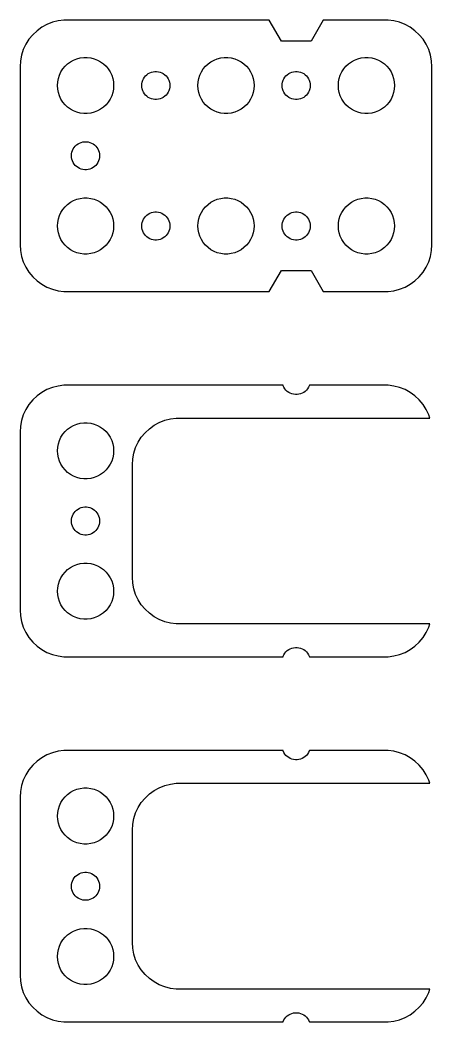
# Model space of a CAD drawing. Header units: metres. Extents: x -22 to 22, y -14 to 92.
import ezdxf

# ---------------------------------------------------------------- set-up
doc = ezdxf.new("R2010")
doc.units = ezdxf.units.M

msp = doc.modelspace()

# ---------------------------------------------------------------- linework, layer by layer
for p, q in [((-19.1289, 92.0241), (-19.6791, 91.7216)), ((-18.5451, 92.2553), (-19.1289, 92.0241)), ((-17.9369, 92.4114), (-18.5451, 92.2553)), ((-17.3139, 92.4901), (-17.9369, 92.4114)), ((4.62086, 92.4901), (-17.3139, 92.4901)), ((5.91325, 90.2517), (4.62086, 92.4901)), ((10.3791, 92.4901), (9.08675, 90.2517)), ((17.3139, 92.4901), (10.3791, 92.4901)), ((17.9369, 92.4114), (17.3139, 92.4901)), ((18.5451, 92.2553), (17.9369, 92.4114)), ((19.1289, 92.0241), (18.5451, 92.2553)), ((19.6791, 91.7216), (19.1289, 92.0241)), ((-20.1871, 91.3526), (-20.6448, 90.9227)), ((-19.6791, 91.7216), (-20.1871, 91.3526)), ((20.1871, 91.3526), (19.6791, 91.7216)), ((20.6448, 90.9227), (20.1871, 91.3526)), ((-21.3815, 89.9088), (-21.6489, 89.3406)), ((-21.0451, 90.4389), (-21.3815, 89.9088)), ((-20.6448, 90.9227), (-21.0451, 90.4389)), ((9.08675, 90.2517), (5.91325, 90.2517)), ((21.0451, 90.4389), (20.6448, 90.9227)), ((21.3815, 89.9088), (21.0451, 90.4389)), ((21.6489, 89.3406), (21.3815, 89.9088)), ((-21.6489, 89.3406), (-21.8429, 88.7434)), ((21.8429, 88.7434), (21.6489, 89.3406)), ((-21.9606, 88.1267), (-22, 87.5)), ((-21.8429, 88.7434), (-21.9606, 88.1267)), ((-17.1869, 87.5536), (-16.9123, 87.8115)), ((-16.9123, 87.8115), (-16.6075, 88.033)), ((-16.6075, 88.033), (-16.2773, 88.2145)), ((-16.2773, 88.2145), (-15.927, 88.3532)), ((-15.927, 88.3532), (-15.5621, 88.4469)), ((-15.5621, 88.4469), (-15.1884, 88.4941)), ((-15.1884, 88.4941), (-14.8116, 88.4941)), ((-14.8116, 88.4941), (-14.4379, 88.4469)), ((-14.4379, 88.4469), (-14.0729, 88.3532)), ((-14.0729, 88.3532), (-13.7227, 88.2145)), ((-13.7227, 88.2145), (-13.3925, 88.033)), ((-13.3925, 88.033), (-13.0877, 87.8115)), ((-13.0877, 87.8115), (-12.8131, 87.5536)), ((-2.1869, 87.5536), (-1.91226, 87.8115)), ((-1.91226, 87.8115), (-1.60747, 88.033)), ((-1.60747, 88.033), (-1.27733, 88.2145)), ((-1.27733, 88.2145), (-0.92705, 88.3532)), ((-0.92705, 88.3532), (-0.56213, 88.4469)), ((-0.56213, 88.4469), (-0.18837, 88.4941)), ((-0.18837, 88.4941), (0.18837, 88.4941)), ((0.18837, 88.4941), (0.56213, 88.4469)), ((0.56213, 88.4469), (0.92705, 88.3532)), ((0.92705, 88.3532), (1.27733, 88.2145)), ((1.27733, 88.2145), (1.60747, 88.033)), ((1.60747, 88.033), (1.91226, 87.8115)), ((1.91226, 87.8115), (2.1869, 87.5536)), ((12.8131, 87.5536), (13.0877, 87.8115)), ((13.0877, 87.8115), (13.3925, 88.033)), ((13.3925, 88.033), (13.7227, 88.2145)), ((13.7227, 88.2145), (14.0729, 88.3532)), ((14.0729, 88.3532), (14.4379, 88.4469)), ((14.4379, 88.4469), (14.8116, 88.4941)), ((14.8116, 88.4941), (15.1884, 88.4941)), ((15.1884, 88.4941), (15.5621, 88.4469)), ((15.5621, 88.4469), (15.927, 88.3532)), ((15.927, 88.3532), (16.2773, 88.2145)), ((16.2773, 88.2145), (16.6075, 88.033)), ((16.6075, 88.033), (16.9123, 87.8115)), ((16.9123, 87.8115), (17.1869, 87.5536)), ((21.9606, 88.1267), (21.8429, 88.7434)), ((22, 87.5), (21.9606, 88.1267)), ((-22, 87.5), (-22, 68.5)), ((-17.7893, 86.6044), (-17.6289, 86.9453)), ((-17.6289, 86.9453), (-17.427, 87.2634)), ((-17.427, 87.2634), (-17.1869, 87.5536)), ((-12.8131, 87.5536), (-12.5729, 87.2634)), ((-12.5729, 87.2634), (-12.3711, 86.9453)), ((-12.3711, 86.9453), (-12.2107, 86.6044)), ((-8.59344, 86.5268), (-8.45613, 86.6558)), ((-8.45613, 86.6558), (-8.30373, 86.7665)), ((-8.30373, 86.7665), (-8.13866, 86.8572)), ((-8.13866, 86.8572), (-7.96352, 86.9266)), ((-7.96352, 86.9266), (-7.78107, 86.9734)), ((-7.78107, 86.9734), (-7.59418, 86.997)), ((-7.59418, 86.997), (-7.40581, 86.997)), ((-7.40581, 86.997), (-7.21892, 86.9734)), ((-7.21892, 86.9734), (-7.03647, 86.9266)), ((-7.03647, 86.9266), (-6.86133, 86.8572)), ((-6.86133, 86.8572), (-6.69626, 86.7665)), ((-6.69626, 86.7665), (-6.54385, 86.6558)), ((-6.54385, 86.6558), (-6.40654, 86.5268)), ((-2.78932, 86.6044), (-2.62891, 86.9453)), ((-2.62891, 86.9453), (-2.42705, 87.2634)), ((-2.42705, 87.2634), (-2.1869, 87.5536)), ((2.1869, 87.5536), (2.42705, 87.2634)), ((2.42705, 87.2634), (2.62891, 86.9453)), ((2.62891, 86.9453), (2.78932, 86.6044)), ((6.40654, 86.5268), (6.54385, 86.6558)), ((6.54385, 86.6558), (6.69626, 86.7665)), ((6.69626, 86.7665), (6.86133, 86.8572)), ((6.86133, 86.8572), (7.03647, 86.9266)), ((7.03647, 86.9266), (7.21892, 86.9734)), ((7.21892, 86.9734), (7.40581, 86.997)), ((7.40581, 86.997), (7.59418, 86.997)), ((7.59418, 86.997), (7.78107, 86.9734)), ((7.78107, 86.9734), (7.96352, 86.9266)), ((7.96352, 86.9266), (8.13866, 86.8572)), ((8.13866, 86.8572), (8.30373, 86.7665)), ((8.30373, 86.7665), (8.45613, 86.6558)), ((8.45613, 86.6558), (8.59344, 86.5268)), ((12.2107, 86.6044), (12.3711, 86.9453)), ((12.3711, 86.9453), (12.5729, 87.2634)), ((12.5729, 87.2634), (12.8131, 87.5536)), ((17.1869, 87.5536), (17.427, 87.2634)), ((17.427, 87.2634), (17.6289, 86.9453)), ((17.6289, 86.9453), (17.7893, 86.6044)), ((22, 68.5), (22, 87.5)), ((-18, 85.5), (-17.9763, 85.876)), ((-17.9763, 85.876), (-17.9057, 86.2461)), ((-17.9057, 86.2461), (-17.7893, 86.6044)), ((-12.2107, 86.6044), (-12.0942, 86.2461)), ((-12.0942, 86.2461), (-12.0237, 85.876)), ((-12.0237, 85.876), (-12, 85.5)), ((-9, 85.5), (-8.98816, 85.688)), ((-8.98816, 85.688), (-8.95287, 85.873)), ((-8.95287, 85.873), (-8.89465, 86.0522)), ((-8.89465, 86.0522), (-8.81445, 86.2226)), ((-8.81445, 86.2226), (-8.71352, 86.3817)), ((-8.71352, 86.3817), (-8.59344, 86.5268)), ((-6.40654, 86.5268), (-6.28647, 86.3817)), ((-6.28647, 86.3817), (-6.18553, 86.2226)), ((-6.18553, 86.2226), (-6.10533, 86.0522)), ((-6.10533, 86.0522), (-6.04712, 85.873)), ((-6.04712, 85.873), (-6.01183, 85.688)), ((-6.01183, 85.688), (-6, 85.5)), ((-3, 85.5), (-2.97633, 85.876)), ((-2.97633, 85.876), (-2.90575, 86.2461)), ((-2.90575, 86.2461), (-2.78932, 86.6044)), ((2.78932, 86.6044), (2.90575, 86.2461)), ((2.90575, 86.2461), (2.97633, 85.876)), ((2.97633, 85.876), (3, 85.5)), ((6, 85.5), (6.01183, 85.688)), ((6.01183, 85.688), (6.04712, 85.873)), ((6.04712, 85.873), (6.10533, 86.0522)), ((6.10533, 86.0522), (6.18553, 86.2226)), ((6.18553, 86.2226), (6.28647, 86.3817)), ((6.28647, 86.3817), (6.40654, 86.5268)), ((8.59344, 86.5268), (8.71352, 86.3817)), ((8.71352, 86.3817), (8.81445, 86.2226)), ((8.81445, 86.2226), (8.89465, 86.0522)), ((8.89465, 86.0522), (8.95287, 85.873)), ((8.95287, 85.873), (8.98816, 85.688)), ((8.98816, 85.688), (9, 85.5)), ((12, 85.5), (12.0237, 85.876)), ((12.0237, 85.876), (12.0942, 86.2461)), ((12.0942, 86.2461), (12.2107, 86.6044)), ((17.7893, 86.6044), (17.9057, 86.2461)), ((17.9057, 86.2461), (17.9763, 85.876)), ((17.9763, 85.876), (18, 85.5)), ((-17.9763, 85.124), (-18, 85.5)), ((-17.9057, 84.7539), (-17.9763, 85.124)), ((-17.7893, 84.3956), (-17.9057, 84.7539)), ((-12.0942, 84.7539), (-12.2107, 84.3956)), ((-12.0237, 85.124), (-12.0942, 84.7539)), ((-12, 85.5), (-12.0237, 85.124)), ((-8.98816, 85.312), (-9, 85.5)), ((-8.95287, 85.127), (-8.98816, 85.312)), ((-8.89465, 84.9478), (-8.95287, 85.127)), ((-8.81445, 84.7774), (-8.89465, 84.9478)), ((-8.71352, 84.6183), (-8.81445, 84.7774)), ((-8.59344, 84.4732), (-8.71352, 84.6183)), ((-6.28647, 84.6183), (-6.40654, 84.4732)), ((-6.18553, 84.7774), (-6.28647, 84.6183)), ((-6.10533, 84.9478), (-6.18553, 84.7774)), ((-6.04712, 85.127), (-6.10533, 84.9478)), ((-6.01183, 85.312), (-6.04712, 85.127)), ((-6, 85.5), (-6.01183, 85.312)), ((-2.97633, 85.124), (-3, 85.5)), ((-2.90575, 84.7539), (-2.97633, 85.124)), ((-2.78932, 84.3956), (-2.90575, 84.7539)), ((2.90575, 84.7539), (2.78932, 84.3956)), ((2.97633, 85.124), (2.90575, 84.7539)), ((3, 85.5), (2.97633, 85.124)), ((6.01183, 85.312), (6, 85.5)), ((6.04712, 85.127), (6.01183, 85.312)), ((6.10533, 84.9478), (6.04712, 85.127)), ((6.18553, 84.7774), (6.10533, 84.9478)), ((6.28647, 84.6183), (6.18553, 84.7774)), ((6.40654, 84.4732), (6.28647, 84.6183)), ((8.71352, 84.6183), (8.59344, 84.4732)), ((8.81445, 84.7774), (8.71352, 84.6183)), ((8.89465, 84.9478), (8.81445, 84.7774)), ((8.95287, 85.127), (8.89465, 84.9478)), ((8.98816, 85.312), (8.95287, 85.127)), ((9, 85.5), (8.98816, 85.312)), ((12.0237, 85.124), (12, 85.5)), ((12.0942, 84.7539), (12.0237, 85.124)), ((12.2107, 84.3956), (12.0942, 84.7539)), ((17.9057, 84.7539), (17.7893, 84.3956)), ((17.9763, 85.124), (17.9057, 84.7539)), ((18, 85.5), (17.9763, 85.124)), ((-17.6289, 84.0547), (-17.7893, 84.3956)), ((-17.427, 83.7366), (-17.6289, 84.0547)), ((-17.1869, 83.4464), (-17.427, 83.7366)), ((-16.9123, 83.1884), (-17.1869, 83.4464)), ((-12.8131, 83.4464), (-13.0877, 83.1884)), ((-12.5729, 83.7366), (-12.8131, 83.4464)), ((-12.3711, 84.0547), (-12.5729, 83.7366)), ((-12.2107, 84.3956), (-12.3711, 84.0547)), ((-8.45613, 84.3442), (-8.59344, 84.4732)), ((-8.30373, 84.2335), (-8.45613, 84.3442)), ((-8.13866, 84.1427), (-8.30373, 84.2335)), ((-7.96352, 84.0734), (-8.13866, 84.1427)), ((-7.78107, 84.0266), (-7.96352, 84.0734)), ((-7.59418, 84.0029), (-7.78107, 84.0266)), ((-7.40581, 84.0029), (-7.59418, 84.0029)), ((-7.21892, 84.0266), (-7.40581, 84.0029)), ((-7.03647, 84.0734), (-7.21892, 84.0266)), ((-6.86133, 84.1427), (-7.03647, 84.0734)), ((-6.69626, 84.2335), (-6.86133, 84.1427)), ((-6.54385, 84.3442), (-6.69626, 84.2335)), ((-6.40654, 84.4732), (-6.54385, 84.3442)), ((-2.62891, 84.0547), (-2.78932, 84.3956)), ((-2.42705, 83.7366), (-2.62891, 84.0547)), ((-2.1869, 83.4464), (-2.42705, 83.7366)), ((-1.91226, 83.1884), (-2.1869, 83.4464)), ((2.1869, 83.4464), (1.91226, 83.1884)), ((2.42705, 83.7366), (2.1869, 83.4464)), ((2.62891, 84.0547), (2.42705, 83.7366)), ((2.78932, 84.3956), (2.62891, 84.0547)), ((6.54385, 84.3442), (6.40654, 84.4732)), ((6.69626, 84.2335), (6.54385, 84.3442)), ((6.86133, 84.1427), (6.69626, 84.2335)), ((7.03647, 84.0734), (6.86133, 84.1427)), ((7.21892, 84.0266), (7.03647, 84.0734)), ((7.40581, 84.0029), (7.21892, 84.0266)), ((7.59418, 84.0029), (7.40581, 84.0029)), ((7.78107, 84.0266), (7.59418, 84.0029)), ((7.96352, 84.0734), (7.78107, 84.0266)), ((8.13866, 84.1427), (7.96352, 84.0734)), ((8.30373, 84.2335), (8.13866, 84.1427)), ((8.45613, 84.3442), (8.30373, 84.2335)), ((8.59344, 84.4732), (8.45613, 84.3442)), ((12.3711, 84.0547), (12.2107, 84.3956)), ((12.5729, 83.7366), (12.3711, 84.0547)), ((12.8131, 83.4464), (12.5729, 83.7366)), ((13.0877, 83.1884), (12.8131, 83.4464)), ((17.1869, 83.4464), (16.9123, 83.1884)), ((17.427, 83.7366), (17.1869, 83.4464)), ((17.6289, 84.0547), (17.427, 83.7366)), ((17.7893, 84.3956), (17.6289, 84.0547)), ((-16.6075, 82.967), (-16.9123, 83.1884)), ((-16.2773, 82.7855), (-16.6075, 82.967)), ((-15.927, 82.6468), (-16.2773, 82.7855)), ((-15.5621, 82.5531), (-15.927, 82.6468)), ((-15.1884, 82.5059), (-15.5621, 82.5531)), ((-14.8116, 82.5059), (-15.1884, 82.5059)), ((-14.4379, 82.5531), (-14.8116, 82.5059)), ((-14.0729, 82.6468), (-14.4379, 82.5531)), ((-13.7227, 82.7855), (-14.0729, 82.6468)), ((-13.3925, 82.967), (-13.7227, 82.7855)), ((-13.0877, 83.1884), (-13.3925, 82.967)), ((-1.60747, 82.967), (-1.91226, 83.1884)), ((-1.27733, 82.7855), (-1.60747, 82.967)), ((-0.92705, 82.6468), (-1.27733, 82.7855)), ((-0.56213, 82.5531), (-0.92705, 82.6468)), ((-0.18837, 82.5059), (-0.56213, 82.5531)), ((0.18837, 82.5059), (-0.18837, 82.5059)), ((0.56213, 82.5531), (0.18837, 82.5059)), ((0.92705, 82.6468), (0.56213, 82.5531)), ((1.27733, 82.7855), (0.92705, 82.6468)), ((1.60747, 82.967), (1.27733, 82.7855)), ((1.91226, 83.1884), (1.60747, 82.967)), ((13.3925, 82.967), (13.0877, 83.1884)), ((13.7227, 82.7855), (13.3925, 82.967)), ((14.0729, 82.6468), (13.7227, 82.7855)), ((14.4379, 82.5531), (14.0729, 82.6468)), ((14.8116, 82.5059), (14.4379, 82.5531)), ((15.1884, 82.5059), (14.8116, 82.5059)), ((15.5621, 82.5531), (15.1884, 82.5059)), ((15.927, 82.6468), (15.5621, 82.5531)), ((16.2773, 82.7855), (15.927, 82.6468)), ((16.6075, 82.967), (16.2773, 82.7855)), ((16.9123, 83.1884), (16.6075, 82.967)), ((-15.9561, 79.1558), (-15.8037, 79.2665)), ((-15.8037, 79.2665), (-15.6387, 79.3572)), ((-15.6387, 79.3572), (-15.4635, 79.4266)), ((-15.4635, 79.4266), (-15.2811, 79.4734)), ((-15.2811, 79.4734), (-15.0942, 79.497)), ((-15.0942, 79.497), (-14.9058, 79.497)), ((-14.9058, 79.497), (-14.7189, 79.4734)), ((-14.7189, 79.4734), (-14.5365, 79.4266)), ((-14.5365, 79.4266), (-14.3613, 79.3572)), ((-14.3613, 79.3572), (-14.1963, 79.2665)), ((-14.1963, 79.2665), (-14.0439, 79.1558)), ((-16.5, 78), (-16.4882, 78.188)), ((-16.4882, 78.188), (-16.4529, 78.373)), ((-16.4529, 78.373), (-16.3947, 78.5522)), ((-16.3947, 78.5522), (-16.3145, 78.7226)), ((-16.3145, 78.7226), (-16.2135, 78.8817)), ((-16.2135, 78.8817), (-16.0934, 79.0268)), ((-16.0934, 79.0268), (-15.9561, 79.1558)), ((-14.0439, 79.1558), (-13.9065, 79.0268)), ((-13.9065, 79.0268), (-13.7865, 78.8817)), ((-13.7865, 78.8817), (-13.6855, 78.7226)), ((-13.6855, 78.7226), (-13.6053, 78.5522)), ((-13.6053, 78.5522), (-13.5471, 78.373)), ((-13.5471, 78.373), (-13.5118, 78.188)), ((-13.5118, 78.188), (-13.5, 78)), ((-16.4882, 77.812), (-16.5, 78)), ((-16.4529, 77.627), (-16.4882, 77.812)), ((-16.3947, 77.4478), (-16.4529, 77.627)), ((-16.3145, 77.2774), (-16.3947, 77.4478)), ((-16.2135, 77.1183), (-16.3145, 77.2774)), ((-16.0934, 76.9732), (-16.2135, 77.1183)), ((-13.7865, 77.1183), (-13.9065, 76.9732)), ((-13.6855, 77.2774), (-13.7865, 77.1183)), ((-13.6053, 77.4478), (-13.6855, 77.2774)), ((-13.5471, 77.627), (-13.6053, 77.4478)), ((-13.5118, 77.812), (-13.5471, 77.627)), ((-13.5, 78), (-13.5118, 77.812)), ((-15.9561, 76.8442), (-16.0934, 76.9732)), ((-15.8037, 76.7335), (-15.9561, 76.8442)), ((-15.6387, 76.6428), (-15.8037, 76.7335)), ((-15.4635, 76.5734), (-15.6387, 76.6428)), ((-15.2811, 76.5266), (-15.4635, 76.5734)), ((-15.0942, 76.503), (-15.2811, 76.5266)), ((-14.9058, 76.503), (-15.0942, 76.503)), ((-14.7189, 76.5266), (-14.9058, 76.503)), ((-14.5365, 76.5734), (-14.7189, 76.5266)), ((-14.3613, 76.6428), (-14.5365, 76.5734)), ((-14.1963, 76.7335), (-14.3613, 76.6428)), ((-14.0439, 76.8442), (-14.1963, 76.7335)), ((-13.9065, 76.9732), (-14.0439, 76.8442)), ((-17.1869, 72.5536), (-16.9123, 72.8116)), ((-16.9123, 72.8116), (-16.6075, 73.033)), ((-16.6075, 73.033), (-16.2773, 73.2145)), ((-16.2773, 73.2145), (-15.927, 73.3532)), ((-15.927, 73.3532), (-15.5621, 73.4469)), ((-15.5621, 73.4469), (-15.1884, 73.4941)), ((-15.1884, 73.4941), (-14.8116, 73.4941)), ((-14.8116, 73.4941), (-14.4379, 73.4469)), ((-14.4379, 73.4469), (-14.0729, 73.3532)), ((-14.0729, 73.3532), (-13.7227, 73.2145)), ((-13.7227, 73.2145), (-13.3925, 73.033)), ((-13.3925, 73.033), (-13.0877, 72.8116)), ((-13.0877, 72.8116), (-12.8131, 72.5536)), ((-2.1869, 72.5536), (-1.91226, 72.8116)), ((-1.91226, 72.8116), (-1.60747, 73.033)), ((-1.60747, 73.033), (-1.27733, 73.2145)), ((-1.27733, 73.2145), (-0.92705, 73.3532)), ((-0.92705, 73.3532), (-0.56213, 73.4469)), ((-0.56213, 73.4469), (-0.18837, 73.4941)), ((-0.18837, 73.4941), (0.18837, 73.4941)), ((0.18837, 73.4941), (0.56213, 73.4469)), ((0.56213, 73.4469), (0.92705, 73.3532)), ((0.92705, 73.3532), (1.27733, 73.2145)), ((1.27733, 73.2145), (1.60747, 73.033)), ((1.60747, 73.033), (1.91226, 72.8116)), ((1.91226, 72.8116), (2.1869, 72.5536)), ((12.8131, 72.5536), (13.0877, 72.8116)), ((13.0877, 72.8116), (13.3925, 73.033)), ((13.3925, 73.033), (13.7227, 73.2145)), ((13.7227, 73.2145), (14.0729, 73.3532)), ((14.0729, 73.3532), (14.4379, 73.4469)), ((14.4379, 73.4469), (14.8116, 73.4941)), ((14.8116, 73.4941), (15.1884, 73.4941)), ((15.1884, 73.4941), (15.5621, 73.4469)), ((15.5621, 73.4469), (15.927, 73.3532)), ((15.927, 73.3532), (16.2773, 73.2145)), ((16.2773, 73.2145), (16.6075, 73.033)), ((16.6075, 73.033), (16.9123, 72.8116)), ((16.9123, 72.8116), (17.1869, 72.5536)), ((-17.7893, 71.6044), (-17.6289, 71.9453)), ((-17.6289, 71.9453), (-17.427, 72.2634)), ((-17.427, 72.2634), (-17.1869, 72.5536)), ((-12.8131, 72.5536), (-12.5729, 72.2634)), ((-12.5729, 72.2634), (-12.3711, 71.9453)), ((-12.3711, 71.9453), (-12.2107, 71.6044)), ((-8.45613, 71.6558), (-8.30373, 71.7665)), ((-8.30373, 71.7665), (-8.13866, 71.8573)), ((-8.13866, 71.8573), (-7.96352, 71.9266)), ((-7.96352, 71.9266), (-7.78107, 71.9734)), ((-7.78107, 71.9734), (-7.59418, 71.9971)), ((-7.59418, 71.9971), (-7.40581, 71.9971)), ((-7.40581, 71.9971), (-7.21892, 71.9734)), ((-7.21892, 71.9734), (-7.03647, 71.9266)), ((-7.03647, 71.9266), (-6.86133, 71.8573)), ((-6.86133, 71.8573), (-6.69626, 71.7665)), ((-6.69626, 71.7665), (-6.54385, 71.6558)), ((-2.78932, 71.6044), (-2.62891, 71.9453)), ((-2.62891, 71.9453), (-2.42705, 72.2634)), ((-2.42705, 72.2634), (-2.1869, 72.5536)), ((2.1869, 72.5536), (2.42705, 72.2634)), ((2.42705, 72.2634), (2.62891, 71.9453)), ((2.62891, 71.9453), (2.78932, 71.6044)), ((6.54385, 71.6558), (6.69626, 71.7665)), ((6.69626, 71.7665), (6.86133, 71.8573)), ((6.86133, 71.8573), (7.03647, 71.9266)), ((7.03647, 71.9266), (7.21892, 71.9734)), ((7.21892, 71.9734), (7.40581, 71.9971)), ((7.40581, 71.9971), (7.59418, 71.9971)), ((7.59418, 71.9971), (7.78107, 71.9734)), ((7.78107, 71.9734), (7.96352, 71.9266)), ((7.96352, 71.9266), (8.13866, 71.8573)), ((8.13866, 71.8573), (8.30373, 71.7665)), ((8.30373, 71.7665), (8.45613, 71.6558)), ((12.2107, 71.6044), (12.3711, 71.9453)), ((12.3711, 71.9453), (12.5729, 72.2634)), ((12.5729, 72.2634), (12.8131, 72.5536)), ((17.1869, 72.5536), (17.427, 72.2634)), ((17.427, 72.2634), (17.6289, 71.9453)), ((17.6289, 71.9453), (17.7893, 71.6044)), ((-18, 70.5), (-17.9763, 70.876)), ((-17.9763, 70.876), (-17.9057, 71.2461)), ((-17.9057, 71.2461), (-17.7893, 71.6044)), ((-12.2107, 71.6044), (-12.0942, 71.2461)), ((-12.0942, 71.2461), (-12.0237, 70.876)), ((-12.0237, 70.876), (-12, 70.5)), ((-9, 70.5), (-8.98816, 70.688)), ((-8.98816, 70.688), (-8.95287, 70.873)), ((-8.95287, 70.873), (-8.89465, 71.0522)), ((-8.89465, 71.0522), (-8.81445, 71.2226)), ((-8.81445, 71.2226), (-8.71352, 71.3817)), ((-8.71352, 71.3817), (-8.59344, 71.5268)), ((-8.59344, 71.5268), (-8.45613, 71.6558)), ((-6.54385, 71.6558), (-6.40654, 71.5268)), ((-6.40654, 71.5268), (-6.28647, 71.3817)), ((-6.28647, 71.3817), (-6.18553, 71.2226)), ((-6.18553, 71.2226), (-6.10533, 71.0522)), ((-6.10533, 71.0522), (-6.04712, 70.873)), ((-6.04712, 70.873), (-6.01183, 70.688)), ((-6.01183, 70.688), (-6, 70.5)), ((-3, 70.5), (-2.97633, 70.876)), ((-2.97633, 70.876), (-2.90575, 71.2461)), ((-2.90575, 71.2461), (-2.78932, 71.6044)), ((2.78932, 71.6044), (2.90575, 71.2461)), ((2.90575, 71.2461), (2.97633, 70.876)), ((2.97633, 70.876), (3, 70.5)), ((6, 70.5), (6.01183, 70.688)), ((6.01183, 70.688), (6.04712, 70.873)), ((6.04712, 70.873), (6.10533, 71.0522)), ((6.10533, 71.0522), (6.18553, 71.2226)), ((6.18553, 71.2226), (6.28647, 71.3817)), ((6.28647, 71.3817), (6.40654, 71.5268)), ((6.40654, 71.5268), (6.54385, 71.6558)), ((8.45613, 71.6558), (8.59344, 71.5268)), ((8.59344, 71.5268), (8.71352, 71.3817)), ((8.71352, 71.3817), (8.81445, 71.2226)), ((8.81445, 71.2226), (8.89465, 71.0522)), ((8.89465, 71.0522), (8.95287, 70.873)), ((8.95287, 70.873), (8.98816, 70.688)), ((8.98816, 70.688), (9, 70.5)), ((12, 70.5), (12.0237, 70.876)), ((12.0237, 70.876), (12.0942, 71.2461)), ((12.0942, 71.2461), (12.2107, 71.6044)), ((17.7893, 71.6044), (17.9057, 71.2461)), ((17.9057, 71.2461), (17.9763, 70.876)), ((17.9763, 70.876), (18, 70.5)), ((-17.9763, 70.124), (-18, 70.5)), ((-17.9057, 69.7539), (-17.9763, 70.124)), ((-17.7893, 69.3956), (-17.9057, 69.7539)), ((-12.0942, 69.7539), (-12.2107, 69.3956)), ((-12.0237, 70.124), (-12.0942, 69.7539)), ((-12, 70.5), (-12.0237, 70.124)), ((-8.98816, 70.312), (-9, 70.5)), ((-8.95287, 70.127), (-8.98816, 70.312)), ((-8.89465, 69.9478), (-8.95287, 70.127)), ((-8.81445, 69.7774), (-8.89465, 69.9478)), ((-8.71352, 69.6183), (-8.81445, 69.7774)), ((-8.59344, 69.4732), (-8.71352, 69.6183)), ((-6.28647, 69.6183), (-6.40654, 69.4732)), ((-6.18553, 69.7774), (-6.28647, 69.6183)), ((-6.10533, 69.9478), (-6.18553, 69.7774)), ((-6.04712, 70.127), (-6.10533, 69.9478)), ((-6.01183, 70.312), (-6.04712, 70.127)), ((-6, 70.5), (-6.01183, 70.312)), ((-2.97633, 70.124), (-3, 70.5)), ((-2.90575, 69.7539), (-2.97633, 70.124)), ((-2.78932, 69.3956), (-2.90575, 69.7539)), ((2.90575, 69.7539), (2.78932, 69.3956)), ((2.97633, 70.124), (2.90575, 69.7539)), ((3, 70.5), (2.97633, 70.124)), ((6.01183, 70.312), (6, 70.5)), ((6.04712, 70.127), (6.01183, 70.312)), ((6.10533, 69.9478), (6.04712, 70.127)), ((6.18553, 69.7774), (6.10533, 69.9478)), ((6.28647, 69.6183), (6.18553, 69.7774)), ((6.40654, 69.4732), (6.28647, 69.6183)), ((8.71352, 69.6183), (8.59344, 69.4732)), ((8.81445, 69.7774), (8.71352, 69.6183)), ((8.89465, 69.9478), (8.81445, 69.7774)), ((8.95287, 70.127), (8.89465, 69.9478)), ((8.98816, 70.312), (8.95287, 70.127)), ((9, 70.5), (8.98816, 70.312)), ((12.0237, 70.124), (12, 70.5)), ((12.0942, 69.7539), (12.0237, 70.124)), ((12.2107, 69.3956), (12.0942, 69.7539)), ((17.9057, 69.7539), (17.7893, 69.3956)), ((17.9763, 70.124), (17.9057, 69.7539)), ((18, 70.5), (17.9763, 70.124)), ((-22, 68.5), (-21.9606, 67.8733)), ((-17.6289, 69.0547), (-17.7893, 69.3956)), ((-17.427, 68.7366), (-17.6289, 69.0547)), ((-17.1869, 68.4464), (-17.427, 68.7366)), ((-12.5729, 68.7366), (-12.8131, 68.4464)), ((-12.3711, 69.0547), (-12.5729, 68.7366)), ((-12.2107, 69.3956), (-12.3711, 69.0547)), ((-8.45613, 69.3442), (-8.59344, 69.4732)), ((-8.30373, 69.2335), (-8.45613, 69.3442)), ((-8.13866, 69.1428), (-8.30373, 69.2335)), ((-7.96352, 69.0734), (-8.13866, 69.1428)), ((-7.78107, 69.0266), (-7.96352, 69.0734)), ((-7.59418, 69.003), (-7.78107, 69.0266)), ((-7.40581, 69.003), (-7.59418, 69.003)), ((-7.21892, 69.0266), (-7.40581, 69.003)), ((-7.03647, 69.0734), (-7.21892, 69.0266)), ((-6.86133, 69.1428), (-7.03647, 69.0734)), ((-6.69626, 69.2335), (-6.86133, 69.1428)), ((-6.54385, 69.3442), (-6.69626, 69.2335)), ((-6.40654, 69.4732), (-6.54385, 69.3442)), ((-2.62891, 69.0547), (-2.78932, 69.3956)), ((-2.42705, 68.7366), (-2.62891, 69.0547)), ((-2.1869, 68.4464), (-2.42705, 68.7366)), ((2.42705, 68.7366), (2.1869, 68.4464)), ((2.62891, 69.0547), (2.42705, 68.7366)), ((2.78932, 69.3956), (2.62891, 69.0547)), ((6.54385, 69.3442), (6.40654, 69.4732)), ((6.69626, 69.2335), (6.54385, 69.3442)), ((6.86133, 69.1428), (6.69626, 69.2335)), ((7.03647, 69.0734), (6.86133, 69.1428)), ((7.21892, 69.0266), (7.03647, 69.0734)), ((7.40581, 69.003), (7.21892, 69.0266)), ((7.59418, 69.003), (7.40581, 69.003)), ((7.78107, 69.0266), (7.59418, 69.003)), ((7.96352, 69.0734), (7.78107, 69.0266)), ((8.13866, 69.1428), (7.96352, 69.0734)), ((8.30373, 69.2335), (8.13866, 69.1428)), ((8.45613, 69.3442), (8.30373, 69.2335)), ((8.59344, 69.4732), (8.45613, 69.3442)), ((12.3711, 69.0547), (12.2107, 69.3956)), ((12.5729, 68.7366), (12.3711, 69.0547)), ((12.8131, 68.4464), (12.5729, 68.7366)), ((17.427, 68.7366), (17.1869, 68.4464)), ((17.6289, 69.0547), (17.427, 68.7366)), ((17.7893, 69.3956), (17.6289, 69.0547)), ((21.9606, 67.8733), (22, 68.5)), ((-21.9606, 67.8733), (-21.8429, 67.2566)), ((-16.9123, 68.1885), (-17.1869, 68.4464)), ((-16.6075, 67.967), (-16.9123, 68.1885)), ((-16.2773, 67.7855), (-16.6075, 67.967)), ((-15.927, 67.6468), (-16.2773, 67.7855)), ((-15.5621, 67.5531), (-15.927, 67.6468)), ((-15.1884, 67.5059), (-15.5621, 67.5531)), ((-14.8116, 67.5059), (-15.1884, 67.5059)), ((-14.4379, 67.5531), (-14.8116, 67.5059)), ((-14.0729, 67.6468), (-14.4379, 67.5531)), ((-13.7227, 67.7855), (-14.0729, 67.6468)), ((-13.3925, 67.967), (-13.7227, 67.7855)), ((-13.0877, 68.1885), (-13.3925, 67.967)), ((-12.8131, 68.4464), (-13.0877, 68.1885)), ((-1.91226, 68.1885), (-2.1869, 68.4464)), ((-1.60747, 67.967), (-1.91226, 68.1885)), ((-1.27733, 67.7855), (-1.60747, 67.967)), ((-0.92705, 67.6468), (-1.27733, 67.7855)), ((-0.56213, 67.5531), (-0.92705, 67.6468)), ((-0.18837, 67.5059), (-0.56213, 67.5531)), ((0.18837, 67.5059), (-0.18837, 67.5059)), ((0.56213, 67.5531), (0.18837, 67.5059)), ((0.92705, 67.6468), (0.56213, 67.5531)), ((1.27733, 67.7855), (0.92705, 67.6468)), ((1.60747, 67.967), (1.27733, 67.7855)), ((1.91226, 68.1885), (1.60747, 67.967)), ((2.1869, 68.4464), (1.91226, 68.1885)), ((13.0877, 68.1885), (12.8131, 68.4464)), ((13.3925, 67.967), (13.0877, 68.1885)), ((13.7227, 67.7855), (13.3925, 67.967)), ((14.0729, 67.6468), (13.7227, 67.7855)), ((14.4379, 67.5531), (14.0729, 67.6468)), ((14.8116, 67.5059), (14.4379, 67.5531)), ((15.1884, 67.5059), (14.8116, 67.5059)), ((15.5621, 67.5531), (15.1884, 67.5059)), ((15.927, 67.6468), (15.5621, 67.5531)), ((16.2773, 67.7855), (15.927, 67.6468)), ((16.6075, 67.967), (16.2773, 67.7855)), ((16.9123, 68.1885), (16.6075, 67.967)), ((17.1869, 68.4464), (16.9123, 68.1885)), ((21.8429, 67.2566), (21.9606, 67.8733)), ((-21.8429, 67.2566), (-21.6489, 66.6594)), ((-21.6489, 66.6594), (-21.3815, 66.0912)), ((21.3815, 66.0912), (21.6489, 66.6594)), ((21.6489, 66.6594), (21.8429, 67.2566)), ((-21.3815, 66.0912), (-21.0451, 65.5611)), ((-21.0451, 65.5611), (-20.6448, 65.0773)), ((4.62086, 63.5099), (5.91325, 65.7483)), ((5.91325, 65.7483), (9.08675, 65.7483)), ((9.08675, 65.7483), (10.3791, 63.5099)), ((20.6448, 65.0773), (21.0451, 65.5611)), ((21.0451, 65.5611), (21.3815, 66.0912)), ((-20.6448, 65.0773), (-20.1871, 64.6474)), ((-20.1871, 64.6474), (-19.6791, 64.2784)), ((-19.6791, 64.2784), (-19.1289, 63.9759)), ((19.1289, 63.9759), (19.6791, 64.2784)), ((19.6791, 64.2784), (20.1871, 64.6474)), ((20.1871, 64.6474), (20.6448, 65.0773)), ((-19.1289, 63.9759), (-18.5451, 63.7447)), ((-18.5451, 63.7447), (-17.9369, 63.5886)), ((-17.9369, 63.5886), (-17.3139, 63.5099)), ((-17.3139, 63.5099), (4.62086, 63.5099)), ((10.3791, 63.5099), (17.3139, 63.5099)), ((17.3139, 63.5099), (17.9369, 63.5886)), ((17.9369, 63.5886), (18.5451, 63.7447)), ((18.5451, 63.7447), (19.1289, 63.9759)), ((-17.3139, 53.4901), (-17.9369, 53.4114)), ((6.09158, 53.4901), (-17.3139, 53.4901)), ((6.10533, 53.4478), (6.09158, 53.4901)), ((8.9084, 53.4901), (8.89465, 53.4478)), ((17.3139, 53.4901), (8.9084, 53.4901)), ((17.9369, 53.4114), (17.3139, 53.4901)), ((-19.6791, 52.7216), (-20.1871, 52.3526)), ((-19.1289, 53.0241), (-19.6791, 52.7216)), ((-18.5451, 53.2553), (-19.1289, 53.0241)), ((-17.9369, 53.4114), (-18.5451, 53.2553)), ((6.18553, 53.2774), (6.10533, 53.4478)), ((6.28647, 53.1183), (6.18553, 53.2774)), ((6.40654, 52.9732), (6.28647, 53.1183)), ((6.54385, 52.8442), (6.40654, 52.9732)), ((6.69626, 52.7335), (6.54385, 52.8442)), ((6.86133, 52.6427), (6.69626, 52.7335)), ((7.03647, 52.5734), (6.86133, 52.6427)), ((7.21892, 52.5266), (7.03647, 52.5734)), ((7.40581, 52.503), (7.21892, 52.5266)), ((7.59418, 52.503), (7.40581, 52.503)), ((7.78107, 52.5266), (7.59418, 52.503)), ((7.96352, 52.5734), (7.78107, 52.5266)), ((8.13866, 52.6427), (7.96352, 52.5734)), ((8.30373, 52.7335), (8.13866, 52.6427)), ((8.45613, 52.8442), (8.30373, 52.7335)), ((8.59344, 52.9732), (8.45613, 52.8442)), ((8.71352, 53.1183), (8.59344, 52.9732)), ((8.81445, 53.2774), (8.71352, 53.1183)), ((8.89465, 53.4478), (8.81445, 53.2774)), ((18.5451, 53.2553), (17.9369, 53.4114)), ((19.1289, 53.0241), (18.5451, 53.2553)), ((19.6791, 52.7216), (19.1289, 53.0241)), ((20.1871, 52.3526), (19.6791, 52.7216)), ((-21.0451, 51.4389), (-21.3815, 50.9088)), ((-20.6448, 51.9227), (-21.0451, 51.4389)), ((-20.1871, 52.3526), (-20.6448, 51.9227)), ((20.6448, 51.9227), (20.1871, 52.3526)), ((21.0451, 51.4389), (20.6448, 51.9227)), ((21.3815, 50.9088), (21.0451, 51.4389)), ((-21.6489, 50.3406), (-21.8429, 49.7434)), ((-21.3815, 50.9088), (-21.6489, 50.3406)), ((21.6489, 50.3406), (21.3815, 50.9088)), ((21.7628, 49.9901), (21.6489, 50.3406)), ((-21.8429, 49.7434), (-21.9606, 49.1267)), ((-16.6075, 49.033), (-16.2773, 49.2145)), ((-16.2773, 49.2145), (-15.927, 49.3532)), ((-15.927, 49.3532), (-15.5621, 49.4469)), ((-15.5621, 49.4469), (-15.1884, 49.4941)), ((-15.1884, 49.4941), (-14.8116, 49.4941)), ((-14.8116, 49.4941), (-14.4379, 49.4469)), ((-14.4379, 49.4469), (-14.0729, 49.3532)), ((-14.0729, 49.3532), (-13.7227, 49.2145)), ((-13.7227, 49.2145), (-13.3925, 49.033)), ((-8.18712, 48.8526), (-7.67912, 49.2216)), ((-7.67912, 49.2216), (-7.12889, 49.5241)), ((-7.12889, 49.5241), (-6.54507, 49.7553)), ((-6.54507, 49.7553), (-5.9369, 49.9114)), ((-5.9369, 49.9114), (-5.31395, 49.9901)), ((-5.31395, 49.9901), (21.7628, 49.9901)), ((-21.9606, 49.1267), (-22, 48.5)), ((-22, 48.5), (-22, 29.5)), ((-17.6289, 47.9453), (-17.427, 48.2634)), ((-17.427, 48.2634), (-17.1869, 48.5536)), ((-17.1869, 48.5536), (-16.9123, 48.8115)), ((-16.9123, 48.8115), (-16.6075, 49.033)), ((-13.3925, 49.033), (-13.0877, 48.8115)), ((-13.0877, 48.8115), (-12.8131, 48.5536)), ((-12.8131, 48.5536), (-12.5729, 48.2634)), ((-12.5729, 48.2634), (-12.3711, 47.9453)), ((-9.04507, 47.9389), (-8.64484, 48.4227)), ((-8.64484, 48.4227), (-8.18712, 48.8526)), ((-17.9763, 46.876), (-17.9057, 47.2461)), ((-17.9057, 47.2461), (-17.7893, 47.6044)), ((-17.7893, 47.6044), (-17.6289, 47.9453)), ((-12.3711, 47.9453), (-12.2107, 47.6044)), ((-12.2107, 47.6044), (-12.0942, 47.2461)), ((-12.0942, 47.2461), (-12.0237, 46.876)), ((-9.64888, 46.8406), (-9.38153, 47.4088)), ((-9.38153, 47.4088), (-9.04507, 47.9389)), ((-18, 46.5), (-17.9763, 46.876)), ((-17.9763, 46.124), (-18, 46.5)), ((-17.9057, 45.7539), (-17.9763, 46.124)), ((-12.0237, 46.124), (-12.0942, 45.7539)), ((-12.0237, 46.876), (-12, 46.5)), ((-12, 46.5), (-12.0237, 46.124)), ((-9.96057, 45.6267), (-9.84291, 46.2434)), ((-9.84291, 46.2434), (-9.64888, 46.8406)), ((-17.7893, 45.3956), (-17.9057, 45.7539)), ((-17.6289, 45.0547), (-17.7893, 45.3956)), ((-17.427, 44.7366), (-17.6289, 45.0547)), ((-12.3711, 45.0547), (-12.5729, 44.7366)), ((-12.2107, 45.3956), (-12.3711, 45.0547)), ((-12.0942, 45.7539), (-12.2107, 45.3956)), ((-10, 45), (-9.96057, 45.6267)), ((-10, 33), (-10, 45)), ((-17.1869, 44.4464), (-17.427, 44.7366)), ((-16.9123, 44.1884), (-17.1869, 44.4464)), ((-16.6075, 43.967), (-16.9123, 44.1884)), ((-16.2773, 43.7855), (-16.6075, 43.967)), ((-13.3925, 43.967), (-13.7227, 43.7855)), ((-13.0877, 44.1884), (-13.3925, 43.967)), ((-12.8131, 44.4464), (-13.0877, 44.1884)), ((-12.5729, 44.7366), (-12.8131, 44.4464)), ((-15.927, 43.6468), (-16.2773, 43.7855)), ((-15.5621, 43.5531), (-15.927, 43.6468)), ((-15.1884, 43.5059), (-15.5621, 43.5531)), ((-14.8116, 43.5059), (-15.1884, 43.5059)), ((-14.4379, 43.5531), (-14.8116, 43.5059)), ((-14.0729, 43.6468), (-14.4379, 43.5531)), ((-13.7227, 43.7855), (-14.0729, 43.6468)), ((-16.3947, 39.5522), (-16.3145, 39.7226)), ((-16.3145, 39.7226), (-16.2135, 39.8817)), ((-16.2135, 39.8817), (-16.0934, 40.0268)), ((-16.0934, 40.0268), (-15.9561, 40.1558)), ((-15.9561, 40.1558), (-15.8037, 40.2665)), ((-15.8037, 40.2665), (-15.6387, 40.3572)), ((-15.6387, 40.3572), (-15.4635, 40.4266)), ((-15.4635, 40.4266), (-15.2811, 40.4734)), ((-15.2811, 40.4734), (-15.0942, 40.497)), ((-15.0942, 40.497), (-14.9058, 40.497)), ((-14.9058, 40.497), (-14.7189, 40.4734)), ((-14.7189, 40.4734), (-14.5365, 40.4266)), ((-14.5365, 40.4266), (-14.3613, 40.3572)), ((-14.3613, 40.3572), (-14.1963, 40.2665)), ((-14.1963, 40.2665), (-14.0439, 40.1558)), ((-14.0439, 40.1558), (-13.9065, 40.0268)), ((-13.9065, 40.0268), (-13.7865, 39.8817)), ((-13.7865, 39.8817), (-13.6855, 39.7226)), ((-13.6855, 39.7226), (-13.6053, 39.5522)), ((-16.5, 39), (-16.4882, 39.188)), ((-16.4882, 38.812), (-16.5, 39)), ((-16.4882, 39.188), (-16.4529, 39.373)), ((-16.4529, 38.627), (-16.4882, 38.812)), ((-16.4529, 39.373), (-16.3947, 39.5522)), ((-16.3947, 38.4478), (-16.4529, 38.627)), ((-13.6053, 39.5522), (-13.5471, 39.373)), ((-13.5471, 38.627), (-13.6053, 38.4478)), ((-13.5471, 39.373), (-13.5118, 39.188)), ((-13.5118, 38.812), (-13.5471, 38.627)), ((-13.5118, 39.188), (-13.5, 39)), ((-13.5, 39), (-13.5118, 38.812)), ((-16.3145, 38.2774), (-16.3947, 38.4478)), ((-16.2135, 38.1183), (-16.3145, 38.2774)), ((-16.0934, 37.9732), (-16.2135, 38.1183)), ((-15.9561, 37.8442), (-16.0934, 37.9732)), ((-15.8037, 37.7335), (-15.9561, 37.8442)), ((-15.6387, 37.6428), (-15.8037, 37.7335)), ((-15.4635, 37.5734), (-15.6387, 37.6428)), ((-15.2811, 37.5266), (-15.4635, 37.5734)), ((-15.0942, 37.503), (-15.2811, 37.5266)), ((-14.9058, 37.503), (-15.0942, 37.503)), ((-14.7189, 37.5266), (-14.9058, 37.503)), ((-14.5365, 37.5734), (-14.7189, 37.5266)), ((-14.3613, 37.6428), (-14.5365, 37.5734)), ((-14.1963, 37.7335), (-14.3613, 37.6428)), ((-14.0439, 37.8442), (-14.1963, 37.7335)), ((-13.9065, 37.9732), (-14.0439, 37.8442)), ((-13.7865, 38.1183), (-13.9065, 37.9732)), ((-13.6855, 38.2774), (-13.7865, 38.1183)), ((-13.6053, 38.4478), (-13.6855, 38.2774)), ((-16.2773, 34.2145), (-15.927, 34.3532)), ((-15.927, 34.3532), (-15.5621, 34.4469)), ((-15.5621, 34.4469), (-15.1884, 34.4941)), ((-15.1884, 34.4941), (-14.8116, 34.4941)), ((-14.8116, 34.4941), (-14.4379, 34.4469)), ((-14.4379, 34.4469), (-14.0729, 34.3532)), ((-14.0729, 34.3532), (-13.7227, 34.2145)), ((-17.6289, 32.9453), (-17.427, 33.2634)), ((-17.427, 33.2634), (-17.1869, 33.5536)), ((-17.1869, 33.5536), (-16.9123, 33.8116)), ((-16.9123, 33.8116), (-16.6075, 34.033)), ((-16.6075, 34.033), (-16.2773, 34.2145)), ((-13.7227, 34.2145), (-13.3925, 34.033)), ((-13.3925, 34.033), (-13.0877, 33.8116)), ((-13.0877, 33.8116), (-12.8131, 33.5536)), ((-12.8131, 33.5536), (-12.5729, 33.2634)), ((-12.5729, 33.2634), (-12.3711, 32.9453)), ((-17.9763, 31.876), (-17.9057, 32.2461)), ((-17.9057, 32.2461), (-17.7893, 32.6044)), ((-17.7893, 32.6044), (-17.6289, 32.9453)), ((-12.3711, 32.9453), (-12.2107, 32.6044)), ((-12.2107, 32.6044), (-12.0942, 32.2461)), ((-12.0942, 32.2461), (-12.0237, 31.876)), ((-9.96057, 32.3733), (-10, 33)), ((-9.84291, 31.7566), (-9.96057, 32.3733)), ((-18, 31.5), (-17.9763, 31.876)), ((-17.9763, 31.124), (-18, 31.5)), ((-17.9057, 30.7539), (-17.9763, 31.124)), ((-12.0237, 31.124), (-12.0942, 30.7539)), ((-12.0237, 31.876), (-12, 31.5)), ((-12, 31.5), (-12.0237, 31.124)), ((-9.64888, 31.1594), (-9.84291, 31.7566)), ((-9.38153, 30.5912), (-9.64888, 31.1594)), ((-17.7893, 30.3956), (-17.9057, 30.7539)), ((-17.6289, 30.0547), (-17.7893, 30.3956)), ((-17.427, 29.7366), (-17.6289, 30.0547)), ((-12.3711, 30.0547), (-12.5729, 29.7366)), ((-12.2107, 30.3956), (-12.3711, 30.0547)), ((-12.0942, 30.7539), (-12.2107, 30.3956)), ((-9.04507, 30.0611), (-9.38153, 30.5912)), ((-8.64484, 29.5773), (-9.04507, 30.0611)), ((-22, 29.5), (-21.9606, 28.8733)), ((-17.1869, 29.4464), (-17.427, 29.7366)), ((-16.9123, 29.1885), (-17.1869, 29.4464)), ((-16.6075, 28.967), (-16.9123, 29.1885)), ((-16.2773, 28.7855), (-16.6075, 28.967)), ((-13.3925, 28.967), (-13.7227, 28.7855)), ((-13.0877, 29.1885), (-13.3925, 28.967)), ((-12.8131, 29.4464), (-13.0877, 29.1885)), ((-12.5729, 29.7366), (-12.8131, 29.4464)), ((-8.18712, 29.1474), (-8.64484, 29.5773)), ((-7.67912, 28.7784), (-8.18712, 29.1474)), ((-21.9606, 28.8733), (-21.8429, 28.2566)), ((-21.8429, 28.2566), (-21.6489, 27.6594)), ((-15.927, 28.6468), (-16.2773, 28.7855)), ((-15.5621, 28.5531), (-15.927, 28.6468)), ((-15.1884, 28.5059), (-15.5621, 28.5531)), ((-14.8116, 28.5059), (-15.1884, 28.5059)), ((-14.4379, 28.5531), (-14.8116, 28.5059)), ((-14.0729, 28.6468), (-14.4379, 28.5531)), ((-13.7227, 28.7855), (-14.0729, 28.6468)), ((-7.12889, 28.4759), (-7.67912, 28.7784)), ((-6.54507, 28.2447), (-7.12889, 28.4759)), ((-5.9369, 28.0886), (-6.54507, 28.2447)), ((-5.31395, 28.0099), (-5.9369, 28.0886)), ((21.7628, 28.0099), (-5.31395, 28.0099)), ((21.6489, 27.6594), (21.7628, 28.0099)), ((-21.6489, 27.6594), (-21.3815, 27.0912)), ((-21.3815, 27.0912), (-21.0451, 26.5611)), ((21.0451, 26.5611), (21.3815, 27.0912)), ((21.3815, 27.0912), (21.6489, 27.6594)), ((-21.0451, 26.5611), (-20.6448, 26.0773)), ((-20.6448, 26.0773), (-20.1871, 25.6474)), ((20.1871, 25.6474), (20.6448, 26.0773)), ((20.6448, 26.0773), (21.0451, 26.5611)), ((-20.1871, 25.6474), (-19.6791, 25.2784)), ((-19.6791, 25.2784), (-19.1289, 24.9759)), ((-19.1289, 24.9759), (-18.5451, 24.7447)), ((-18.5451, 24.7447), (-17.9369, 24.5886)), ((6.10533, 24.5522), (6.18553, 24.7226)), ((6.18553, 24.7226), (6.28647, 24.8817)), ((6.28647, 24.8817), (6.40654, 25.0268)), ((6.40654, 25.0268), (6.54385, 25.1558)), ((6.54385, 25.1558), (6.69626, 25.2665)), ((6.69626, 25.2665), (6.86133, 25.3573)), ((6.86133, 25.3573), (7.03647, 25.4266)), ((7.03647, 25.4266), (7.21892, 25.4734)), ((7.21892, 25.4734), (7.40581, 25.497)), ((7.40581, 25.497), (7.59418, 25.497)), ((7.59418, 25.497), (7.78107, 25.4734)), ((7.78107, 25.4734), (7.96352, 25.4266)), ((7.96352, 25.4266), (8.13866, 25.3573)), ((8.13866, 25.3573), (8.30373, 25.2665)), ((8.30373, 25.2665), (8.45613, 25.1558)), ((8.45613, 25.1558), (8.59344, 25.0268)), ((8.59344, 25.0268), (8.71352, 24.8817)), ((8.71352, 24.8817), (8.81445, 24.7226)), ((8.81445, 24.7226), (8.89465, 24.5522)), ((17.9369, 24.5886), (18.5451, 24.7447)), ((18.5451, 24.7447), (19.1289, 24.9759)), ((19.1289, 24.9759), (19.6791, 25.2784)), ((19.6791, 25.2784), (20.1871, 25.6474)), ((-17.9369, 24.5886), (-17.3139, 24.5099)), ((-17.3139, 24.5099), (6.09158, 24.5099)), ((6.09158, 24.5099), (6.10533, 24.5522)), ((8.89465, 24.5522), (8.9084, 24.5099)), ((8.9084, 24.5099), (17.3139, 24.5099)), ((17.3139, 24.5099), (17.9369, 24.5886)), ((-19.1289, 14.0241), (-19.6791, 13.7216)), ((-18.5451, 14.2553), (-19.1289, 14.0241)), ((-17.9369, 14.4114), (-18.5451, 14.2553)), ((-17.3139, 14.4901), (-17.9369, 14.4114)), ((6.09158, 14.4901), (-17.3139, 14.4901)), ((6.10533, 14.4478), (6.09158, 14.4901)), ((6.18553, 14.2774), (6.10533, 14.4478)), ((6.28647, 14.1183), (6.18553, 14.2774)), ((6.40654, 13.9732), (6.28647, 14.1183)), ((6.54385, 13.8442), (6.40654, 13.9732)), ((8.59344, 13.9732), (8.45613, 13.8442)), ((8.71352, 14.1183), (8.59344, 13.9732)), ((8.81445, 14.2774), (8.71352, 14.1183)), ((8.89465, 14.4478), (8.81445, 14.2774)), ((8.9084, 14.4901), (8.89465, 14.4478)), ((17.3139, 14.4901), (8.9084, 14.4901)), ((17.9369, 14.4114), (17.3139, 14.4901)), ((18.5451, 14.2553), (17.9369, 14.4114)), ((19.1289, 14.0241), (18.5451, 14.2553)), ((19.6791, 13.7216), (19.1289, 14.0241)), ((-20.6448, 12.9227), (-21.0451, 12.4389)), ((-20.1871, 13.3526), (-20.6448, 12.9227)), ((-19.6791, 13.7216), (-20.1871, 13.3526)), ((6.69626, 13.7335), (6.54385, 13.8442)), ((6.86133, 13.6427), (6.69626, 13.7335)), ((7.03647, 13.5734), (6.86133, 13.6427)), ((7.21892, 13.5266), (7.03647, 13.5734)), ((7.40581, 13.503), (7.21892, 13.5266)), ((7.59418, 13.503), (7.40581, 13.503)), ((7.78107, 13.5266), (7.59418, 13.503)), ((7.96352, 13.5734), (7.78107, 13.5266)), ((8.13866, 13.6427), (7.96352, 13.5734)), ((8.30373, 13.7335), (8.13866, 13.6427)), ((8.45613, 13.8442), (8.30373, 13.7335)), ((20.1871, 13.3526), (19.6791, 13.7216)), ((20.6448, 12.9227), (20.1871, 13.3526)), ((21.0451, 12.4389), (20.6448, 12.9227)), ((-21.3815, 11.9088), (-21.6489, 11.3406)), ((-21.0451, 12.4389), (-21.3815, 11.9088)), ((21.3815, 11.9088), (21.0451, 12.4389)), ((21.6489, 11.3406), (21.3815, 11.9088)), ((-21.8429, 10.7434), (-21.9606, 10.1267)), ((-21.6489, 11.3406), (-21.8429, 10.7434)), ((-7.12889, 10.5241), (-6.54507, 10.7553)), ((-6.54507, 10.7553), (-5.9369, 10.9114)), ((-5.9369, 10.9114), (-5.31395, 10.9901)), ((-5.31395, 10.9901), (21.7628, 10.9901)), ((21.7628, 10.9901), (21.6489, 11.3406)), ((-21.9606, 10.1267), (-22, 9.5)), ((-17.1869, 9.55363), (-16.9123, 9.81154)), ((-16.9123, 9.81154), (-16.6075, 10.033)), ((-16.6075, 10.033), (-16.2773, 10.2145)), ((-16.2773, 10.2145), (-15.927, 10.3532)), ((-15.927, 10.3532), (-15.5621, 10.4469)), ((-15.5621, 10.4469), (-15.1884, 10.4941)), ((-15.1884, 10.4941), (-14.8116, 10.4941)), ((-14.8116, 10.4941), (-14.4379, 10.4469)), ((-14.4379, 10.4469), (-14.0729, 10.3532)), ((-14.0729, 10.3532), (-13.7227, 10.2145)), ((-13.7227, 10.2145), (-13.3925, 10.033)), ((-13.3925, 10.033), (-13.0877, 9.81154)), ((-13.0877, 9.81154), (-12.8131, 9.55363)), ((-8.64484, 9.42273), (-8.18712, 9.85255)), ((-8.18712, 9.85255), (-7.67912, 10.2216)), ((-7.67912, 10.2216), (-7.12889, 10.5241)), ((-22, 9.5), (-22, -9.5)), ((-17.9057, 8.24606), (-17.7893, 8.60437)), ((-17.7893, 8.60437), (-17.6289, 8.94525)), ((-17.6289, 8.94525), (-17.427, 9.26335)), ((-17.427, 9.26335), (-17.1869, 9.55363)), ((-12.8131, 9.55363), (-12.5729, 9.26335)), ((-12.5729, 9.26335), (-12.3711, 8.94525)), ((-12.3711, 8.94525), (-12.2107, 8.60437)), ((-12.2107, 8.60437), (-12.0942, 8.24606)), ((-9.38153, 8.40877), (-9.04507, 8.93892)), ((-9.04507, 8.93892), (-8.64484, 9.42273)), ((-18, 7.5), (-17.9763, 7.87599)), ((-17.9763, 7.12399), (-18, 7.5)), ((-17.9763, 7.87599), (-17.9057, 8.24606)), ((-12.0942, 8.24606), (-12.0237, 7.87599)), ((-12.0237, 7.87599), (-12, 7.5)), ((-12, 7.5), (-12.0237, 7.12399)), ((-9.84291, 7.24344), (-9.64888, 7.84062)), ((-9.64888, 7.84062), (-9.38153, 8.40877)), ((-17.9057, 6.75392), (-17.9763, 7.12399)), ((-17.7893, 6.39561), (-17.9057, 6.75392)), ((-12.0942, 6.75392), (-12.2107, 6.39561)), ((-12.0237, 7.12399), (-12.0942, 6.75392)), ((-10, 6), (-9.96057, 6.62666)), ((-9.96057, 6.62666), (-9.84291, 7.24344)), ((-17.6289, 6.05473), (-17.7893, 6.39561)), ((-17.427, 5.73663), (-17.6289, 6.05473)), ((-17.1869, 5.44635), (-17.427, 5.73663)), ((-16.9123, 5.18845), (-17.1869, 5.44635)), ((-12.8131, 5.44635), (-13.0877, 5.18845)), ((-12.5729, 5.73663), (-12.8131, 5.44635)), ((-12.3711, 6.05473), (-12.5729, 5.73663)), ((-12.2107, 6.39561), (-12.3711, 6.05473)), ((-10, -6), (-10, 6)), ((-16.6075, 4.96701), (-16.9123, 5.18845)), ((-16.2773, 4.78551), (-16.6075, 4.96701)), ((-15.927, 4.64682), (-16.2773, 4.78551)), ((-15.5621, 4.55313), (-15.927, 4.64682)), ((-15.1884, 4.50591), (-15.5621, 4.55313)), ((-14.8116, 4.50591), (-15.1884, 4.50591)), ((-14.4379, 4.55313), (-14.8116, 4.50591)), ((-14.0729, 4.64682), (-14.4379, 4.55313)), ((-13.7227, 4.78551), (-14.0729, 4.64682)), ((-13.3925, 4.96701), (-13.7227, 4.78551)), ((-13.0877, 5.18845), (-13.3925, 4.96701)), ((-16.0934, 1.02681), (-15.9561, 1.15576)), ((-15.9561, 1.15576), (-15.8037, 1.26648)), ((-15.8037, 1.26648), (-15.6387, 1.35724)), ((-15.6387, 1.35724), (-15.4635, 1.42657)), ((-15.4635, 1.42657), (-15.2811, 1.47342)), ((-15.2811, 1.47342), (-15.0942, 1.49704)), ((-15.0942, 1.49704), (-14.9058, 1.49704)), ((-14.9058, 1.49704), (-14.7189, 1.47342)), ((-14.7189, 1.47342), (-14.5365, 1.42657)), ((-14.5365, 1.42657), (-14.3613, 1.35724)), ((-14.3613, 1.35724), (-14.1963, 1.26648)), ((-14.1963, 1.26648), (-14.0439, 1.15576)), ((-14.0439, 1.15576), (-13.9065, 1.02681)), ((-16.5, 0), (-16.4882, 0.18799)), ((-16.4882, -0.18799), (-16.5, 0)), ((-16.4882, 0.18799), (-16.4529, 0.37303)), ((-16.4529, 0.37303), (-16.3947, 0.55219)), ((-16.3947, 0.55219), (-16.3145, 0.72263)), ((-16.3145, 0.72263), (-16.2135, 0.88167)), ((-16.2135, 0.88167), (-16.0934, 1.02681)), ((-13.9065, 1.02681), (-13.7865, 0.88167)), ((-13.7865, 0.88167), (-13.6855, 0.72263)), ((-13.6855, 0.72263), (-13.6053, 0.55219)), ((-13.6053, 0.55219), (-13.5471, 0.37303)), ((-13.5471, 0.37303), (-13.5118, 0.18799)), ((-13.5118, 0.18799), (-13.5, 0)), ((-13.5, 0), (-13.5118, -0.18799)), ((-16.4529, -0.37303), (-16.4882, -0.18799)), ((-16.3947, -0.55219), (-16.4529, -0.37303)), ((-16.3145, -0.72263), (-16.3947, -0.55219)), ((-16.2135, -0.88167), (-16.3145, -0.72263)), ((-16.0934, -1.02681), (-16.2135, -0.88167)), ((-15.9561, -1.15576), (-16.0934, -1.02681)), ((-13.9065, -1.02681), (-14.0439, -1.15576)), ((-13.7865, -0.88167), (-13.9065, -1.02681)), ((-13.6855, -0.72263), (-13.7865, -0.88167)), ((-13.6053, -0.55219), (-13.6855, -0.72263)), ((-13.5471, -0.37303), (-13.6053, -0.55219)), ((-13.5118, -0.18799), (-13.5471, -0.37303)), ((-15.8037, -1.26648), (-15.9561, -1.15576)), ((-15.6387, -1.35724), (-15.8037, -1.26648)), ((-15.4635, -1.42657), (-15.6387, -1.35724)), ((-15.2811, -1.47342), (-15.4635, -1.42657)), ((-15.0942, -1.49704), (-15.2811, -1.47342)), ((-14.9058, -1.49704), (-15.0942, -1.49704)), ((-14.7189, -1.47342), (-14.9058, -1.49704)), ((-14.5365, -1.42657), (-14.7189, -1.47342)), ((-14.3613, -1.35724), (-14.5365, -1.42657)), ((-14.1963, -1.26648), (-14.3613, -1.35724)), ((-14.0439, -1.15576), (-14.1963, -1.26648)), ((-17.1869, -5.44635), (-16.9123, -5.18845)), ((-16.9123, -5.18845), (-16.6075, -4.96701)), ((-16.6075, -4.96701), (-16.2773, -4.78551)), ((-16.2773, -4.78551), (-15.927, -4.64682)), ((-15.927, -4.64682), (-15.5621, -4.55313)), ((-15.5621, -4.55313), (-15.1884, -4.50591)), ((-15.1884, -4.50591), (-14.8116, -4.50591)), ((-14.8116, -4.50591), (-14.4379, -4.55313)), ((-14.4379, -4.55313), (-14.0729, -4.64682)), ((-14.0729, -4.64682), (-13.7227, -4.78551)), ((-13.7227, -4.78551), (-13.3925, -4.96701)), ((-13.3925, -4.96701), (-13.0877, -5.18845)), ((-13.0877, -5.18845), (-12.8131, -5.44635)), ((-17.9057, -6.75392), (-17.7893, -6.39561)), ((-17.7893, -6.39561), (-17.6289, -6.05473)), ((-17.6289, -6.05473), (-17.427, -5.73663)), ((-17.427, -5.73663), (-17.1869, -5.44635)), ((-12.8131, -5.44635), (-12.5729, -5.73663)), ((-12.5729, -5.73663), (-12.3711, -6.05473)), ((-12.3711, -6.05473), (-12.2107, -6.39561)), ((-12.2107, -6.39561), (-12.0942, -6.75392)), ((-9.96057, -6.62666), (-10, -6)), ((-18, -7.5), (-17.9763, -7.12399)), ((-17.9763, -7.12399), (-17.9057, -6.75392)), ((-12.0942, -6.75392), (-12.0237, -7.12399)), ((-12.0237, -7.12399), (-12, -7.5)), ((-9.84291, -7.24344), (-9.96057, -6.62666)), ((-9.64888, -7.84062), (-9.84291, -7.24344)), ((-17.9763, -7.87599), (-18, -7.5)), ((-17.9057, -8.24606), (-17.9763, -7.87599)), ((-17.7893, -8.60437), (-17.9057, -8.24606)), ((-12.0942, -8.24606), (-12.2107, -8.60437)), ((-12.0237, -7.87599), (-12.0942, -8.24606)), ((-12, -7.5), (-12.0237, -7.87599)), ((-9.38153, -8.40877), (-9.64888, -7.84062)), ((-9.04507, -8.93892), (-9.38153, -8.40877)), ((-22, -9.5), (-21.9606, -10.1267)), ((-17.6289, -8.94525), (-17.7893, -8.60437)), ((-17.427, -9.26335), (-17.6289, -8.94525)), ((-17.1869, -9.55363), (-17.427, -9.26335)), ((-16.9123, -9.81154), (-17.1869, -9.55363)), ((-12.8131, -9.55363), (-13.0877, -9.81154)), ((-12.5729, -9.26335), (-12.8131, -9.55363)), ((-12.3711, -8.94525), (-12.5729, -9.26335)), ((-12.2107, -8.60437), (-12.3711, -8.94525)), ((-8.64484, -9.42273), (-9.04507, -8.93892)), ((-8.18712, -9.85255), (-8.64484, -9.42273)), ((-21.9606, -10.1267), (-21.8429, -10.7434)), ((-16.6075, -10.033), (-16.9123, -9.81154)), ((-16.2773, -10.2145), (-16.6075, -10.033)), ((-15.927, -10.3532), (-16.2773, -10.2145)), ((-15.5621, -10.4469), (-15.927, -10.3532)), ((-15.1884, -10.4941), (-15.5621, -10.4469)), ((-14.8116, -10.4941), (-15.1884, -10.4941)), ((-14.4379, -10.4469), (-14.8116, -10.4941)), ((-14.0729, -10.3532), (-14.4379, -10.4469)), ((-13.7227, -10.2145), (-14.0729, -10.3532)), ((-13.3925, -10.033), (-13.7227, -10.2145)), ((-13.0877, -9.81154), (-13.3925, -10.033)), ((-7.67912, -10.2216), (-8.18712, -9.85255)), ((-7.12889, -10.5241), (-7.67912, -10.2216)), ((-6.54507, -10.7553), (-7.12889, -10.5241)), ((-21.8429, -10.7434), (-21.6489, -11.3406)), ((-21.6489, -11.3406), (-21.3815, -11.9088)), ((-5.9369, -10.9114), (-6.54507, -10.7553)), ((-5.31395, -10.9901), (-5.9369, -10.9114)), ((21.7628, -10.9901), (-5.31395, -10.9901)), ((21.3815, -11.9088), (21.6489, -11.3406)), ((21.6489, -11.3406), (21.7628, -10.9901)), ((-21.3815, -11.9088), (-21.0451, -12.4389)), ((-21.0451, -12.4389), (-20.6448, -12.9227)), ((20.6448, -12.9227), (21.0451, -12.4389)), ((21.0451, -12.4389), (21.3815, -11.9088)), ((-20.6448, -12.9227), (-20.1871, -13.3526)), ((-20.1871, -13.3526), (-19.6791, -13.7216)), ((-19.6791, -13.7216), (-19.1289, -14.0241)), ((6.40654, -13.9732), (6.54385, -13.8442)), ((6.54385, -13.8442), (6.69626, -13.7335)), ((6.69626, -13.7335), (6.86133, -13.6427)), ((6.86133, -13.6427), (7.03647, -13.5734)), ((7.03647, -13.5734), (7.21892, -13.5266)), ((7.21892, -13.5266), (7.40581, -13.503)), ((7.40581, -13.503), (7.59418, -13.503)), ((7.59418, -13.503), (7.78107, -13.5266)), ((7.78107, -13.5266), (7.96352, -13.5734)), ((7.96352, -13.5734), (8.13866, -13.6427)), ((8.13866, -13.6427), (8.30373, -13.7335)), ((8.30373, -13.7335), (8.45613, -13.8442)), ((8.45613, -13.8442), (8.59344, -13.9732)), ((19.1289, -14.0241), (19.6791, -13.7216)), ((19.6791, -13.7216), (20.1871, -13.3526)), ((20.1871, -13.3526), (20.6448, -12.9227)), ((-19.1289, -14.0241), (-18.5451, -14.2553)), ((-18.5451, -14.2553), (-17.9369, -14.4114)), ((-17.9369, -14.4114), (-17.3139, -14.4901)), ((-17.3139, -14.4901), (6.09158, -14.4901)), ((6.09158, -14.4901), (6.10533, -14.4478)), ((6.10533, -14.4478), (6.18553, -14.2774)), ((6.18553, -14.2774), (6.28647, -14.1183)), ((6.28647, -14.1183), (6.40654, -13.9732)), ((8.59344, -13.9732), (8.71352, -14.1183)), ((8.71352, -14.1183), (8.81445, -14.2774)), ((8.81445, -14.2774), (8.89465, -14.4478)), ((8.89465, -14.4478), (8.9084, -14.4901)), ((8.9084, -14.4901), (17.3139, -14.4901)), ((17.3139, -14.4901), (17.9369, -14.4114)), ((17.9369, -14.4114), (18.5451, -14.2553)), ((18.5451, -14.2553), (19.1289, -14.0241))]:
    msp.add_line(p, q)

doc.saveas('drawing.dxf')
